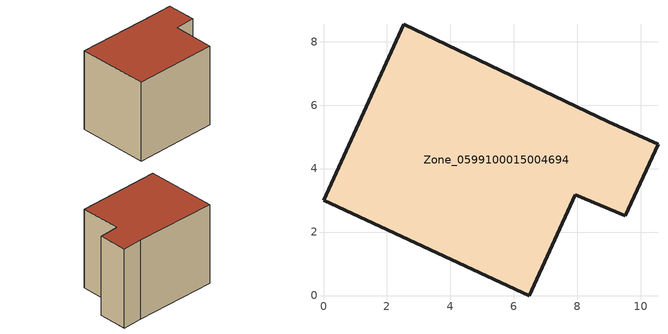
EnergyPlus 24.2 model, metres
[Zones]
Zone_0599100015004694
 floor ground (C_G): 10.54,4.77 9.5,2.51 7.94,3.18 6.48,0 0,3.01 2.53,8.54 8.98,5.47 z0.83
 wall outside (C_F): 8.98,5.47 2.53,8.54 0,3.01 6.48,0 7.94,3.18 9.5,2.51 10.54,4.77 8.98,5.47 z0.83:7.88
 roof outside (C_R): 9.5,2.51 10.54,4.77 8.98,5.47 2.53,8.54 0,3.01 6.48,0 7.94,3.18 z7.88
[BUILDING]
Pand.0599100015004694: North Axis=0; Terrain=City; Loads Convergence Tolerance Value=0.04; Temperature Convergence Tolerance Value=0.4; Solar Distribution=FullExterior; Maximum Number of Warmup Days=25; Minimum Number of Warmup Days=1
[Site:Location]
Rotterdam.The.Hague.AP_ZH_NLD Design_Conditions: Latitude=51.96; Longitude=4.45; Time Zone=1; Elevation=-4.5
[SITE:GROUNDTEMPERATURE:BUILDINGSURFACE]
18, 18, 18, 18, 18, 18, 18, 18, 18, 18, 18, 18
[MATERIAL] Thermal Absorptance=0.9; Solar Absorptance=0.7; Visible Absorptance=0.7
Name | Roughness | Thickness | Conductivity | Density | Specific Heat
G.TI.1965-1974 | MediumSmooth | 0.15 | 0.882353 | 540 | 1210
F.TI.1965-1974 | Rough | 0.3 | 0.697674 | 1920 | 840
R.TI.1965-1974 | MediumRough | 0.2 | 0.232558 | 1500 | 1000
[CONSTRUCTION]
C_G: G.TI.1965-1974
C_F: F.TI.1965-1974
C_R: R.TI.1965-1974
[ZONE]
Zone_0599100015004694: Type=1; Multiplier=1; Ceiling Height=Autocalculate; Volume=Autocalculate; Floor Area=autocalculate; Part of Total Floor Area=Yes
[ZONEINFILTRATION:DESIGNFLOWRATE]
Infil_Zone_0599100015004694: Zone or ZoneList or Space or SpaceList=Zone_0599100015004694; Schedule=AlwaysOn; Design Flow Rate Calculation Method=Flow/Area; Flow Rate per Floor Area=0.003; Constant Term Coefficient=1; Temperature Term Coefficient=0; Velocity Term Coefficient=0; Velocity Squared Term Coefficient=0
[HVACTEMPLATE:ZONE:IDEALLOADSAIRSYSTEM]
Zone_0599100015004694: Maximum Heating Supply Air Temperature=50; Minimum Cooling Supply Air Temperature=13; Maximum Heating Supply Air Humidity Ratio=0.0156; Minimum Cooling Supply Air Humidity Ratio=0.0077; Heating Limit=NoLimit; Cooling Limit=NoLimit; Dehumidification Control Type=ConstantSensibleHeatRatio; Cooling Sensible Heat Ratio=0.7; Dehumidification Setpoint=60; Humidification Control Type=None; Humidification Setpoint=30; Outdoor Air Method=None; Outdoor Air Flow Rate per Person=0.00944; Outdoor Air Flow Rate per Zone Floor Area=0; Outdoor Air Flow Rate per Zone=0; Demand Controlled Ventilation Type=None; Outdoor Air Economizer Type=NoEconomizer; Heat Recovery Type=None; Sensible Heat Recovery Effectiveness=0.7; Latent Heat Recovery Effectiveness=0.65
[ZONECONTROL:THERMOSTAT]
ThermostatControl_Zone_0599100015004694: Zone or ZoneList=Zone_0599100015004694; Control Type Schedule=DualSetpointControlType; Control 1=Thermostat_Zone_0599100015004694; Temperature Difference Between Cutout And Setpoint=0
[THERMOSTATSETPOINT:DUALSETPOINT]
Thermostat_Zone_0599100015004694: Heating Setpoint Temperature Schedule=HeatingSetpoint_Zone_0599100015004694; Cooling Setpoint Temperature Schedule=CoolingSetpoint_Zone_0599100015004694
[SCHEDULE:COMPACT]
HeatingSetpoint_Zone_0599100015004694: Through: 12/31, For: AllDays, Until: 24:00, 21
CoolingSetpoint_Zone_0599100015004694: Through: 12/31, For: AllDays, Until: 24:00, 24
DualSetpointControlType: Through: 12/31, For: AllDays, Until: 24:00, 4
AlwaysOn: Through: 12/31, For: AllDays, Until: 24:00, 1
